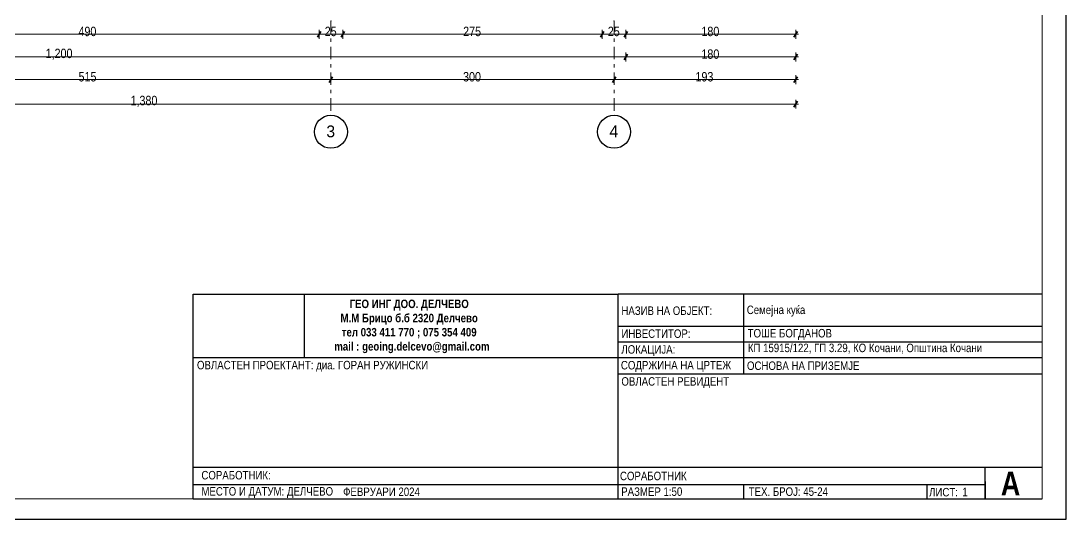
# Model space of a CAD drawing. Extents: x 1230 to 300706, y -1407 to 36108.
# Drawn here: x 66690 to 77767, y 2225 to 7504 of the extents above; entities that cross this region are included whole.
import ezdxf

# ---------------------------------------------------------------- set-up
doc = ezdxf.new("R2010")
doc.units = 0
doc.header["$LTSCALE"] = 5
doc.header["$MEASUREMENT"] = 0
doc.linetypes.add('- Двойно прекъснати линии', pattern=[1093.611073, 529.166651, -211.666656, 141.111112, -211.666656])
for name, color, linetype, lineweight in [('1', 255, 'Continuous', 13), ('41', 7, 'Continuous', 35), ('46', 9, 'Continuous', 35), ('7', 7, 'Continuous', 25), ('85', 254, 'Continuous', 20), ('dimenzija', 7, 'Continuous', 13)]:
    doc.layers.add(name, color=color, linetype=linetype, lineweight=lineweight)
for name, color, linetype in [('4 _ - Фрагмент - Разрез.2D Elements', 7, 'Continuous'), ('4 _ - Фрагмент - Чертежи.2D Elements', 7, 'Continuous'), ('7 _ - Основни елементи.2D Elements', 7, 'Continuous')]:
    doc.layers.add(name, color=color, linetype=linetype)
doc.layers.add('45', color=7, linetype='Continuous', lineweight=35, true_color=0x404040)
doc.styles.add('GENERATED_STYLE_4', font='arial.ttf')
doc.styles.add('GENERATED_STYLE_5', font='arialbd.ttf')
doc.styles.add('GENERATED_STYLE_6', font='Cambria Math.ttf')

# ---------------------------------------------------------------- blocks, each defined once
blk = doc.blocks.new('ANTETKA')
at = {"layer": '7', "linetype": 'Continuous', "lineweight": 25}
for p, q in [((277494, 4643), (272999, 4643)), ((272999, 2475), (272999, 4643)), ((272999, 3797), (277494, 3797)), ((274328, 2627), (274328, 2475)), ((276271, 2627), (276271, 2475))]:
    blk.add_line(p, q, dxfattribs=at)
at = {"layer": '7', "linetype": 'Continuous', "lineweight": 25, "flags": 128}
for points in [[(268494, 4643), (272999, 4643)], [(268494, 2475), (268494, 4643), (272999, 4643)], [(269673, 4643), (269673, 3975)], [(274328, 4643), (274328, 3797)], [(272999, 4302), (277494, 4302)], [(272999, 4137), (277494, 4137)], [(268494, 3972), (272999, 3972)], [(272999, 3972), (277494, 3972)], [(268494, 2808), (277494, 2808)], [(276891, 2658), (276891, 2475), (276891, 2808)], [(268494, 2627), (276891, 2627)], [(268494, 2475), (277494, 2475)]]:
    blk.add_lwpolyline(points, dxfattribs=at)
at = {"layer": '4 _ - Фрагмент - Разрез.2D Elements', "linetype": 'Continuous', "lineweight": 35, "char_height": 90}
for s, insert, attachment_point, style in [('\\A1;\\pxqc;{\\fCentury Gothic|b1|i0|c204|p34;\\W0.85;ГЕО ИНГ ДОО. ДЕЛЧЕВО\\PМ.М Брицо б.б 2320 Делчево \\Pтел 033 411 770 ; 075 354 409 \\P  mail : geoing.delcevo@gmail.com}', (270785, 4301), 5, 'GENERATED_STYLE_5'), ('\\A1;\\pxql;{\\fCentury Gothic|b0|i0|c204|p34;\\W0.85;КП 15915\\fCentury Gothic|b0|i0|c0|p34;/122\\fCentury Gothic|b0|i0|c204|p34;, ГП 3.29, КО Кочани, Општина Кочани}', (274374, 4065), 4, 'GENERATED_STYLE_4'), ('\\A1;{\\W0.850000x;\\pql;\\fCentury Gothic|b0|i0|c204|p34;ОВЛАСТЕН РЕВИДЕНТ\\P\\pqc;\\fCentury Gothic|b0|i0|c204|p34;}', (273034, 3705), 4, 'GENERATED_STYLE_4')]:
    blk.add_mtext(s, dxfattribs=dict(at, insert=insert, attachment_point=attachment_point, style=style))
at = {"layer": '41', "linetype": 'Continuous', "lineweight": 35, "char_height": 90, "attachment_point": 4, "style": 'GENERATED_STYLE_4'}
for s, insert in [('\\A1;{\\W0.850000x;\\pql;\\fCentury Gothic|b0|i0|c204|p34;НАЗИВ НА ОБЈЕКТ:}', (273034, 4467)), ('\\A1;{\\W0.850000x;\\pql;\\fCentury Gothic|b0|i0|c204|p34;Семејна куќа}', (274363, 4463)), ('\\A1;{\\W0.850000x;\\pql;\\fCentury Gothic|b0|i0|c204|p34;ИНВЕСТИТОР:}', (273034, 4224)), ('\\A1;{\\W0.850000x;\\pql;\\fCentury Gothic|b0|i0|c204|p34;ТОШЕ БОГДАНОВ}', (274372, 4216)), ('\\A1;{\\W0.850000x;\\pql;\\fCentury Gothic|b0|i0|c204|p34;ЛОКАЦИЈА:}', (273034, 4044)), ('\\A1;{\\W0.850000x;\\pql;\\fCentury Gothic|b0|i0|c204|p34;ОВЛАСТЕН ПРОЕКТАНТ: диа. \\fCentury Gothic|b0|i0|c204|p34;ГОРАН РУЖИНСКИ}', (268536, 3878)), ('\\A1;{\\W0.850000x;\\pql;\\fCentury Gothic|b0|i0|c204|p34;СОДРЖИНА НА ЦРТЕЖ}', (273029, 3877)), ('\\A1;{\\W0.850000x;\\pql;\\fCentury Gothic|b0|i0|c204|p34;СОРАБОТНИК:}', (268583, 2724)), ('\\A1;{\\W0.850000x;\\pql;\\fCentury Gothic|b0|i0|c204|p34;СОРАБОТНИК}', (273019, 2716)), ('\\A1;{\\W0.850000x;\\pql;\\fCentury Gothic|b0|i0|c204|p34;МЕСТО И ДАТУМ: ДЕЛЧЕВО}', (268583, 2540)), ('\\A1;{\\W0.850000x;\\pql;\\fCentury Gothic|b0|i0|c204|p34;ФЕВРУАРИ 2024\\P\\pql;\\fCentury Gothic|b0|i0|c204|p34;}', (270085, 2548)), ('\\A1;{\\W0.850000x;\\pql;\\fCentury Gothic|b0|i0|c204|p34;РАЗМЕР 1:50}', (273032, 2550)), ('\\A1;{\\W0.850000x;\\pql;\\fCentury Gothic|b0|i0|c204|p34;ТЕХ. БРОЈ: \\fCentury Gothic|b0|i0|c204|p34;45-24}', (274383, 2550)), ('\\A1;{\\W0.850000x;\\pql;\\fCentury Gothic|b0|i0|c204|p34;ЛИСТ: }', (276295, 2544))]:
    blk.add_mtext(s, dxfattribs=dict(at, insert=insert))
at = {"layer": '46', "color": 254, "linetype": 'Continuous', "lineweight": 35, "insert": (277056, 2637), "char_height": 250, "attachment_point": 4, "style": 'GENERATED_STYLE_5'}
blk.add_mtext('\\A1;{\\W0.850000x;\\pql;\\fCentury Gothic|b1|i0|c204|p34;А}', dxfattribs=at)

msp = doc.modelspace()

# ---------------------------------------------------------------- linework, layer by layer
at = {"layer": '1', "linetype": '- Двойно прекъснати линии', "lineweight": 13, "ltscale": 0.05}
for p, q in [((69976, 7504), (69976, 6504)), ((72976, 7504), (72976, 6504))]:
    msp.add_line(p, q, dxfattribs=at)
at = {"layer": '1', "linetype": '- Двойно прекъснати линии', "lineweight": 13}
for p in [(69976, 7504), (69976, 7504), (72976, 7504), (72976, 7504)]:
    msp.add_point(p, dxfattribs=at)
at = {"layer": '4 _ - Фрагмент - Чертежи.2D Elements', "linetype": 'Continuous', "lineweight": 25, "ltscale": 0.01}
msp.add_lwpolyline([(56767, 2225), (77767, 2225), (77767, 17075)], dxfattribs=at)
at = {"layer": '45', "linetype": 'Continuous', "lineweight": 35}
for p, q in [((69833, 7331), (69869, 7393)), ((70083, 7331), (70119, 7393)), ((72833, 7331), (72869, 7393)), ((73083, 7331), (73119, 7393)), ((74883, 7331), (74919, 7393)), ((73083, 7090), (73119, 7153)), ((74883, 7090), (74919, 7153)), ((69958, 6851), (69994, 6913)), ((72958, 6851), (72994, 6913)), ((74883, 6851), (74919, 6913)), ((74883, 6591), (74919, 6654))]:
    msp.add_line(p, q, dxfattribs=at)
at = {"layer": '7', "linetype": 'Continuous', "lineweight": 25}
for centre in [(69976, 6329), (72976, 6329)]:
    msp.add_circle(centre, 175, dxfattribs=at)
at = {"layer": '7 _ - Основни елементи.2D Elements', "linetype": 'Continuous', "lineweight": 20, "ltscale": 0.2, "flags": 128}
msp.add_lwpolyline([(58017, 16863), (77514, 16863), (77514, 2441), (58017, 2441)], close=True, dxfattribs=at)
at = {"layer": '85', "linetype": 'Continuous', "lineweight": 20, "ltscale": 0.05}
for p, q in [((69851, 7362), (64949, 7362)), ((69851, 7409), (69851, 7315)), ((70101, 7362), (69851, 7362)), ((70101, 7409), (70101, 7315)), ((72851, 7362), (70101, 7362)), ((72851, 7409), (72851, 7315)), ((73101, 7362), (72851, 7362)), ((73101, 7409), (73101, 7315)), ((74901, 7362), (73101, 7362)), ((74901, 7409), (74901, 7315)), ((74932, 7362), (74901, 7362)), ((73101, 7122), (61101, 7122)), ((73101, 7168), (73101, 7075)), ((74901, 7122), (73101, 7122)), ((74901, 7168), (74901, 7075)), ((74932, 7122), (74901, 7122)), ((69976, 6882), (64826, 6882)), ((69976, 6929), (69976, 6835)), ((72976, 6882), (69976, 6882)), ((72976, 6929), (72976, 6835)), ((74901, 6882), (72976, 6882)), ((74901, 6929), (74901, 6835)), ((74932, 6882), (74901, 6882)), ((74901, 6669), (74901, 6576)), ((74901, 6623), (61101, 6623)), ((74932, 6623), (74901, 6623))]:
    msp.add_line(p, q, dxfattribs=at)

# ---------------------------------------------------------------- block references
at = {"layer": 'dimenzija'}
msp.add_blockref('ANTETKA', (-199980, -34), dxfattribs=at)

# ---------------------------------------------------------------- texts
at = {"layer": '1', "linetype": 'Continuous', "lineweight": 13, "char_height": 125, "attachment_point": 1, "style": 'GENERATED_STYLE_6'}
for s, insert in [('\\A1;{\\pql;\\pt0;\\fCentury Gothic|b0|i0|c0|p34;3}', (69927, 6396)), ('\\A1;{\\pql;\\pt0;\\fCentury Gothic|b0|i0|c0|p34;4}', (72927, 6396))]:
    msp.add_mtext(s, dxfattribs=dict(at, insert=insert))
at = {"layer": '4 _ - Фрагмент - Разрез.2D Elements', "linetype": 'Continuous', "lineweight": 35, "char_height": 90, "attachment_point": 4, "style": 'GENERATED_STYLE_4'}
for s, insert in [('\\A1;{\\W0.850000x;\\pql;\\fCentury Gothic|b0|i0|c204|p34;ОСН\\fCentury Gothic|b0|i0|c204|p34;ОВА НА ПРИЗЕМЈЕ}', (74385, 3850)), ('\\A1;{\\W0.850000x;\\pql;\\fCentury Gothic|b0|i0|c204|p34;1}', (76668, 2513))]:
    msp.add_mtext(s, dxfattribs=dict(at, insert=insert))
at = {"layer": '46', "linetype": 'Continuous', "lineweight": 35, "char_height": 100, "attachment_point": 7, "style": 'GENERATED_STYLE_6'}
for s, insert in [('\\A1;{\\W0.850000x;\\pql;\\fCentury Gothic|b0|i0|c0|p34;490}', (67300, 7341)), ('\\A1;{\\W0.850000x;\\pql;\\fCentury Gothic|b0|i0|c0|p34;25}', (69910, 7341)), ('\\A1;{\\W0.850000x;\\pql;\\fCentury Gothic|b0|i0|c0|p34;275}', (71377, 7341)), ('\\A1;{\\W0.850000x;\\pql;\\fCentury Gothic|b0|i0|c0|p34;25}', (72910, 7341)), ('\\A1;{\\W0.850000x;\\pql;\\fCentury Gothic|b0|i0|c0|p34;180}', (73902, 7341)), ('\\A1;{\\W0.850000x;\\pql;\\fCentury Gothic|b0|i0|c0|p34;1,200}', (66952, 7091)), ('\\A1;{\\W0.850000x;\\pql;\\fCentury Gothic|b0|i0|c0|p34;180}', (73902, 7101)), ('\\A1;{\\W0.850000x;\\pql;\\fCentury Gothic|b0|i0|c0|p34;515}', (67301, 6861)), ('\\A1;{\\W0.850000x;\\pql;\\fCentury Gothic|b0|i0|c0|p34;300}', (71376, 6861)), ('\\A1;{\\W0.850000x;\\pql;\\fCentury Gothic|b0|i0|c0|p34;193}', (73839, 6861)), ('\\A1;{\\W0.850000x;\\pql;\\fCentury Gothic|b0|i0|c0|p34;1,380}', (67852, 6592))]:
    msp.add_mtext(s, dxfattribs=dict(at, insert=insert))

doc.saveas('drawing.dxf')
